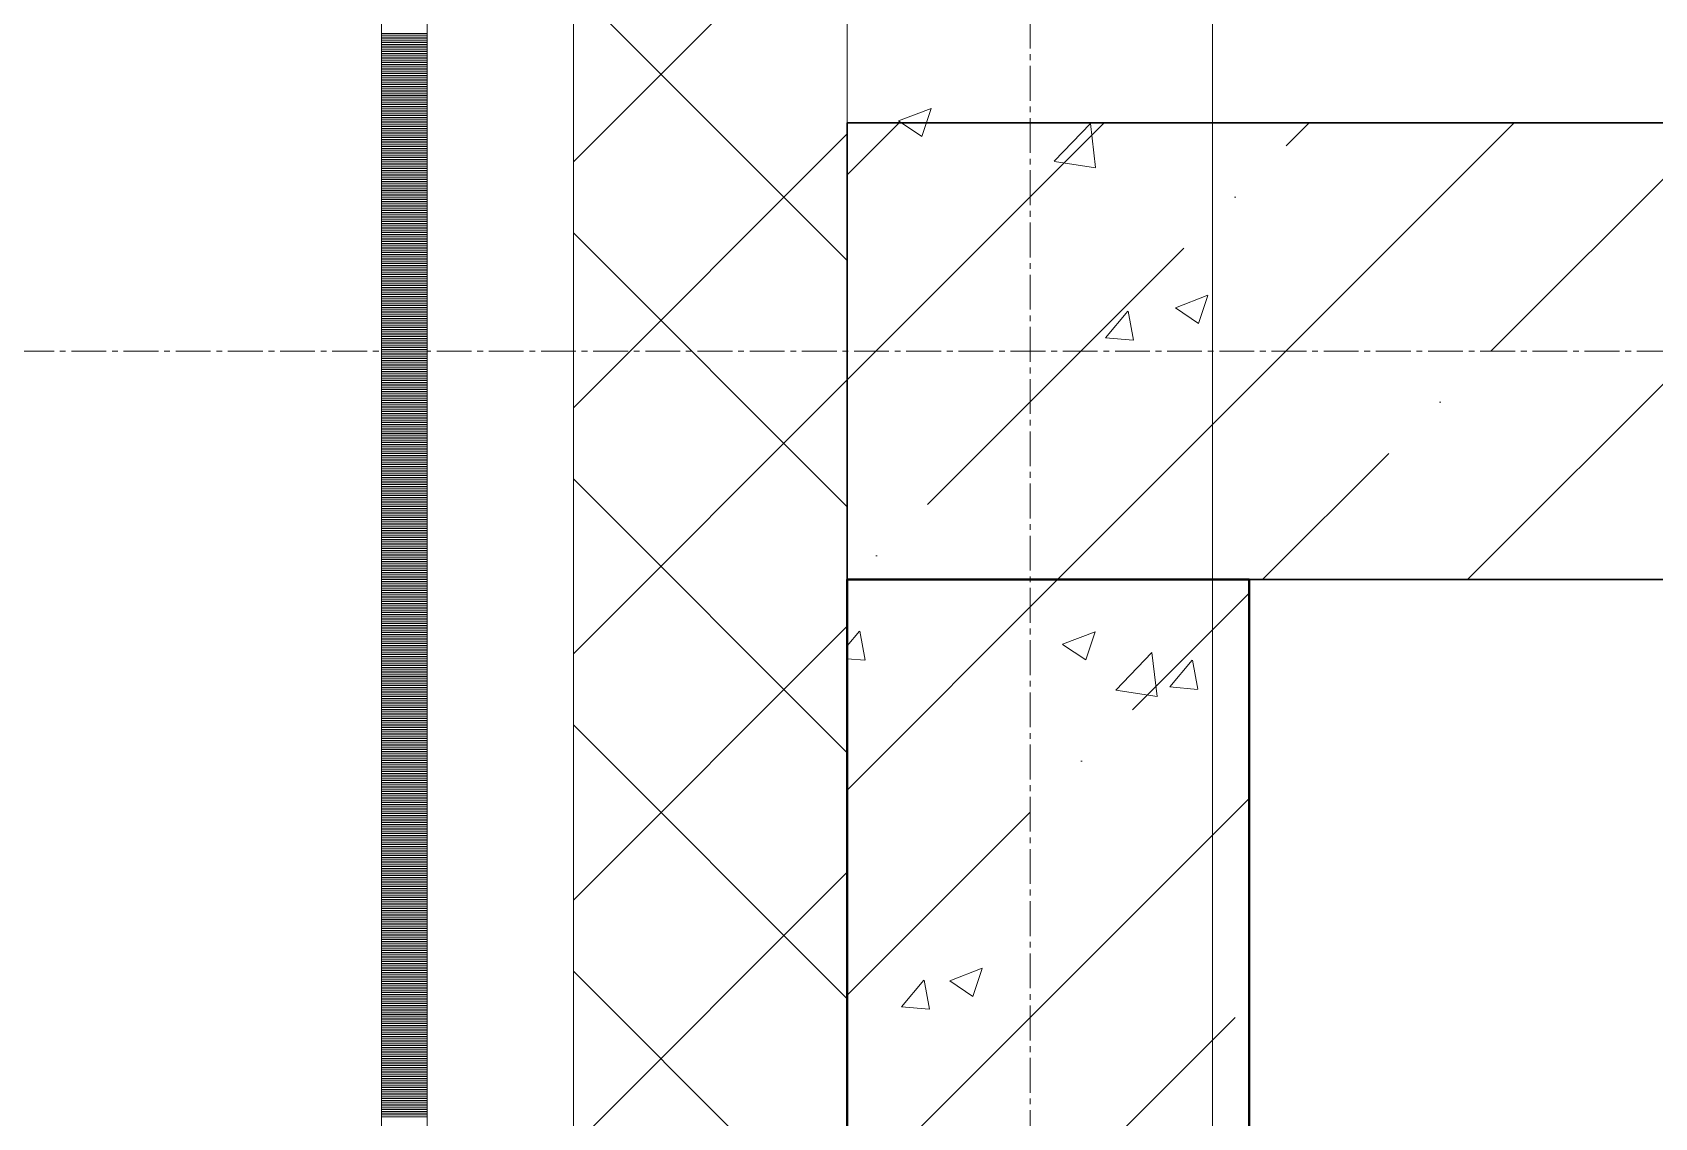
# Model space of a CAD drawing. Header units: millimetres. Extents: x -231292 to 573618, y -153144 to 564035.
# Drawn here: x 8337 to 9226, y -98865 to -98271 of the extents above; entities that cross this region are included whole.
import ezdxf

# ---------------------------------------------------------------- set-up
doc = ezdxf.new("R2010")
doc.units = ezdxf.units.MM
doc.linetypes.add('CENTER2', pattern=[28.575, 19.05, -3.175, 3.175, -3.175])
doc.linetypes.add('HIDDEN2', pattern=[4.7625, 3.175, -1.5875])
doc.layers.get('0').update_dxf_attribs({"color": 250})
for name, color, linetype, lineweight in [('АР_Колонны', 250, 'Continuous', 35), ('АР_Стены ЖБ', 250, 'Continuous', 35), ('АР_Стены ПЕНОблок', 250, 'Continuous', 20), ('АР_Тонкая', 250, 'Continuous', 5), ('АР_Утеплитель', 250, 'Continuous', 0), ('АР_Штриховка', 250, 'Continuous', 0), ('РД_Оси_100', 250, 'Continuous', 0)]:
    doc.layers.add(name, color=color, linetype=linetype, lineweight=lineweight)
pattern_1 = [(45, (8883.46, -162345.28), (-112.2532, 112.2532), []), (45, (8995.71, -162345.28), (-112.2532, 112.2532), [198.4375, -39.6875, 0, -39.6875])]

# ---------------------------------------------------------------- blocks, each defined once
blk = doc.blocks.new('оси_рен')
at = {"layer": 'РД_Оси_100', "color": 251, "linetype": 'CENTER2', "true_color": 0x636466}
blk.add_line((1195652.916, 135558.25), (1195652.916, 223268.25), dxfattribs=at)
blk.add_lwpolyline([(1225207.916, 186313.25), (1190197.958, 186313.25), (1189697.958, 186163.25)], dxfattribs=at)

msp = doc.modelspace()

# ---------------------------------------------------------------- hatches: boundary and pattern name
at = {"layer": 'АР_Штриховка', "linetype": 'Continuous', "lineweight": 5, "true_color": 0x000000}
h = msp.add_hatch(dxfattribs=at)
h.set_pattern_fill('ANSI35', color=18, scale=25, style=0)
h.set_pattern_definition(pattern_1)
h.paths.add_polyline_path([(8783.458, -98320.283), (8783.458, -98570.283), (18517.76, -98570.283), (18517.76, -98320.283)], flags=0)
h.paths.add_polyline_path([(19617.76, -98320.283), (19617.76, -98570.283), (21908.458, -98570.283), (21658.458, -98320.283)], flags=0)
h = msp.add_hatch(dxfattribs=at)
h.set_pattern_fill('ANSI35', color=18, scale=25, style=0)
h.set_pattern_definition(pattern_1)
h.paths.add_polyline_path([(8783.458, -99445.283), (9003.458, -99445.283), (9003.458, -98570.283), (8783.458, -98570.283)], flags=0)

# ---------------------------------------------------------------- linework, layer by layer
msp.add_lwpolyline([(16573.458, -98570.283), (9003.458, -98570.283), (9003.458, -135535.288), (16573.458, -135535.288)], close=True)
at = {"layer": 'АР_Колонны', "color": 18, "linetype": 'HIDDEN2', "lineweight": 25, "true_color": 0x000000}
for p, q in [((8783.458, -98570.283), (9003.458, -98570.283)), ((8783.458, -99445.283), (8783.458, -98570.283)), ((9003.458, -98570.283), (9003.458, -99445.283))]:
    msp.add_line(p, q, dxfattribs=at)
at = {"layer": 'АР_Колонны', "color": 18, "linetype": 'Continuous', "lineweight": 30, "true_color": 0x000000}
for p, q in [((9003.458, -98570.283), (8783.458, -98570.283)), ((8783.458, -98570.283), (8783.458, -99445.283)), ((9003.458, -99445.283), (9003.458, -98570.283))]:
    msp.add_line(p, q, dxfattribs=at)
at = {"layer": 'АР_Стены ЖБ', "color": 18, "linetype": 'Continuous', "lineweight": 30, "true_color": 0x000000}
for p, q in [((8783.458, -98320.283), (8783.458, -98570.283)), ((18517.76, -98320.283), (8783.458, -98320.283)), ((8783.458, -98570.283), (18517.76, -98570.283))]:
    msp.add_line(p, q, dxfattribs=at)
at = {"layer": 'АР_Стены ЖБ', "color": 18, "linetype": 'Continuous', "lineweight": 40, "true_color": 0x000000}
for p, q in [((9003.458, -98570.283), (8783.458, -98570.283)), ((8783.458, -98570.283), (8783.458, -99445.283)), ((9003.458, -99445.283), (9003.458, -98570.283))]:
    msp.add_line(p, q, dxfattribs=at)
at = {"layer": 'АР_Стены ПЕНОблок', "color": 18, "linetype": 'Continuous', "lineweight": 20, "true_color": 0x000000}
for p, q in [((8783.458, -97745.283), (8783.458, -99445.283)), ((8983.458, -99445.283), (8983.458, -97745.283))]:
    msp.add_line(p, q, dxfattribs=at)
at = {"layer": 'АР_Тонкая', "color": 18, "linetype": 'Continuous', "lineweight": 5, "true_color": 0x000000}
for p, q in [((8528.458, -97745.283), (8528.458, -99445.283)), ((8553.458, -97745.283), (8553.458, -99445.283)), ((8553.458, -99445.283), (8553.458, -97745.283)), ((8633.458, -99445.283), (8633.458, -97745.283))]:
    msp.add_line(p, q, dxfattribs=at)
at = {"layer": 'АР_Утеплитель', "color": 18, "linetype": 'Continuous', "lineweight": 0, "true_color": 0x000000}
for p, q in [((8633.458, -97745.283), (8633.458, -99445.283)), ((8783.458, -99445.283), (8783.458, -97745.283))]:
    msp.add_line(p, q, dxfattribs=at)
at = {"layer": 'АР_Штриховка', "color": 18, "linetype": 'Continuous', "lineweight": 0, "true_color": 0x000000}
for p, q in [((8633.458, -98341.55), (8783.458, -98191.55)), ((8783.458, -98395.662), (8633.458, -98245.662)), ((8528.458, -98271.283), (8553.458, -98271.283)), ((8528.458, -98272.283), (8553.458, -98272.283)), ((8528.458, -98273.283), (8553.458, -98273.283)), ((8528.458, -98274.283), (8553.458, -98274.283)), ((8528.458, -98275.283), (8553.458, -98275.283)), ((8528.458, -98276.283), (8553.458, -98276.283)), ((8528.458, -98277.283), (8553.458, -98277.283)), ((8528.458, -98278.283), (8553.458, -98278.283)), ((8528.458, -98279.283), (8553.458, -98279.283)), ((8528.458, -98280.283), (8553.458, -98280.283)), ((8528.458, -98281.283), (8553.458, -98281.283)), ((8528.458, -98282.283), (8553.458, -98282.283)), ((8528.458, -98283.283), (8553.458, -98283.283)), ((8528.458, -98284.283), (8553.458, -98284.283)), ((8528.458, -98285.283), (8553.458, -98285.283)), ((8528.458, -98286.283), (8553.458, -98286.283)), ((8528.458, -98287.283), (8553.458, -98287.283)), ((8528.458, -98288.283), (8553.458, -98288.283)), ((8528.458, -98289.283), (8553.458, -98289.283)), ((8528.458, -98290.283), (8553.458, -98290.283)), ((8528.458, -98291.283), (8553.458, -98291.283)), ((8528.458, -98292.283), (8553.458, -98292.283)), ((8528.458, -98293.283), (8553.458, -98293.283)), ((8528.458, -98294.283), (8553.458, -98294.283)), ((8528.458, -98295.283), (8553.458, -98295.283)), ((8528.458, -98296.283), (8553.458, -98296.283)), ((8528.458, -98297.283), (8553.458, -98297.283)), ((8528.458, -98298.283), (8553.458, -98298.283)), ((8528.458, -98299.283), (8553.458, -98299.283)), ((8528.458, -98300.283), (8553.458, -98300.283)), ((8528.458, -98301.283), (8553.458, -98301.283)), ((8528.458, -98302.283), (8553.458, -98302.283)), ((8528.458, -98303.283), (8553.458, -98303.283)), ((8528.458, -98304.283), (8553.458, -98304.283)), ((8528.458, -98305.283), (8553.458, -98305.283)), ((8528.458, -98306.283), (8553.458, -98306.283)), ((8528.458, -98307.283), (8553.458, -98307.283)), ((8528.458, -98308.283), (8553.458, -98308.283)), ((8528.458, -98309.283), (8553.458, -98309.283)), ((8528.458, -98310.283), (8553.458, -98310.283)), ((8528.458, -98311.283), (8553.458, -98311.283)), ((8528.458, -98312.283), (8553.458, -98312.283)), ((8528.458, -98313.283), (8553.458, -98313.283)), ((8528.458, -98314.283), (8553.458, -98314.283)), ((8528.458, -98315.283), (8553.458, -98315.283)), ((8528.458, -98316.283), (8553.458, -98316.283)), ((8528.458, -98317.283), (8553.458, -98317.283)), ((8811.581, -98319.184), (8829.366, -98312.357)), ((8824.203, -98327.75), (8829.353, -98312.401)), ((8528.458, -98318.283), (8553.458, -98318.283)), ((8528.458, -98319.283), (8553.458, -98319.283)), ((8528.458, -98320.283), (8553.458, -98320.283)), ((8528.458, -98321.283), (8553.458, -98321.283)), ((8528.458, -98322.283), (8553.458, -98322.283)), ((8528.458, -98323.283), (8553.458, -98323.283)), ((8528.458, -98324.283), (8553.458, -98324.283)), ((8528.458, -98325.283), (8553.458, -98325.283)), ((8528.458, -98326.283), (8553.458, -98326.283)), ((8633.458, -98476.254), (8783.458, -98326.254)), ((8811.563, -98319.225), (8824.197, -98327.748)), ((8896.817, -98341.266), (8916.601, -98320.647)), ((8919.446, -98344.765), (8916.64, -98320.643)), ((8528.458, -98327.283), (8553.458, -98327.283)), ((8528.458, -98328.283), (8553.458, -98328.283)), ((8528.458, -98329.283), (8553.458, -98329.283)), ((8528.458, -98330.283), (8553.458, -98330.283)), ((8528.458, -98331.283), (8553.458, -98331.283)), ((8528.458, -98332.283), (8553.458, -98332.283)), ((8528.458, -98333.283), (8553.458, -98333.283)), ((8528.458, -98334.283), (8553.458, -98334.283)), ((8528.458, -98335.283), (8553.458, -98335.283)), ((8528.458, -98336.283), (8553.458, -98336.283)), ((8528.458, -98337.283), (8553.458, -98337.283)), ((8528.458, -98338.283), (8553.458, -98338.283)), ((8528.458, -98339.283), (8553.458, -98339.283)), ((8528.458, -98340.283), (8553.458, -98340.283)), ((8528.458, -98341.283), (8553.458, -98341.283)), ((8528.458, -98342.283), (8553.458, -98342.283)), ((8528.458, -98343.283), (8553.458, -98343.283)), ((8528.458, -98344.283), (8553.458, -98344.283)), ((8896.846, -98341.328), (8919.436, -98344.831)), ((8528.458, -98345.283), (8553.458, -98345.283)), ((8528.458, -98346.283), (8553.458, -98346.283)), ((8528.458, -98347.283), (8553.458, -98347.283)), ((8528.458, -98348.283), (8553.458, -98348.283)), ((8528.458, -98349.283), (8553.458, -98349.283)), ((8528.458, -98350.283), (8553.458, -98350.283)), ((8528.458, -98351.283), (8553.458, -98351.283)), ((8528.458, -98352.283), (8553.458, -98352.283)), ((8528.458, -98353.283), (8553.458, -98353.283)), ((8528.458, -98354.283), (8553.458, -98354.283)), ((8528.458, -98355.283), (8553.458, -98355.283)), ((8528.458, -98356.283), (8553.458, -98356.283)), ((8528.458, -98357.283), (8553.458, -98357.283)), ((8528.458, -98358.283), (8553.458, -98358.283)), ((8528.458, -98359.283), (8553.458, -98359.283)), ((8528.458, -98360.283), (8553.458, -98360.283)), ((8528.458, -98361.283), (8553.458, -98361.283)), ((8528.458, -98362.283), (8553.458, -98362.283)), ((8528.458, -98363.283), (8553.458, -98363.283)), ((8528.458, -98364.283), (8553.458, -98364.283)), ((8528.458, -98365.283), (8553.458, -98365.283)), ((8528.458, -98366.283), (8553.458, -98366.283)), ((8528.458, -98367.283), (8553.458, -98367.283)), ((8528.458, -98368.283), (8553.458, -98368.283)), ((8528.458, -98369.283), (8553.458, -98369.283)), ((8528.458, -98370.283), (8553.458, -98370.283)), ((8528.458, -98371.283), (8553.458, -98371.283)), ((8528.458, -98372.283), (8553.458, -98372.283)), ((8528.458, -98373.283), (8553.458, -98373.283)), ((8528.458, -98374.283), (8553.458, -98374.283)), ((8528.458, -98375.283), (8553.458, -98375.283)), ((8528.458, -98376.283), (8553.458, -98376.283)), ((8528.458, -98377.283), (8553.458, -98377.283)), ((8528.458, -98378.283), (8553.458, -98378.283)), ((8528.458, -98379.283), (8553.458, -98379.283)), ((8528.458, -98380.283), (8553.458, -98380.283)), ((8528.458, -98381.283), (8553.458, -98381.283)), ((8528.458, -98382.283), (8553.458, -98382.283)), ((8528.458, -98383.283), (8553.458, -98383.283)), ((8528.458, -98384.283), (8553.458, -98384.283)), ((8528.458, -98385.283), (8553.458, -98385.283)), ((8528.458, -98386.283), (8553.458, -98386.283)), ((8528.458, -98387.283), (8553.458, -98387.283)), ((8528.458, -98388.283), (8553.458, -98388.283)), ((8783.458, -98530.366), (8633.458, -98380.366)), ((8528.458, -98389.283), (8553.458, -98389.283)), ((8528.458, -98390.283), (8553.458, -98390.283)), ((8528.458, -98391.283), (8553.458, -98391.283)), ((8528.458, -98392.283), (8553.458, -98392.283)), ((8528.458, -98393.283), (8553.458, -98393.283)), ((8528.458, -98394.283), (8553.458, -98394.283)), ((8528.458, -98395.283), (8553.458, -98395.283)), ((8528.458, -98396.283), (8553.458, -98396.283)), ((8528.458, -98397.283), (8553.458, -98397.283)), ((8528.458, -98398.283), (8553.458, -98398.283)), ((8528.458, -98399.283), (8553.458, -98399.283)), ((8528.458, -98400.283), (8553.458, -98400.283)), ((8528.458, -98401.283), (8553.458, -98401.283)), ((8528.458, -98402.283), (8553.458, -98402.283)), ((8528.458, -98403.283), (8553.458, -98403.283)), ((8528.458, -98404.283), (8553.458, -98404.283)), ((8528.458, -98405.283), (8553.458, -98405.283)), ((8528.458, -98406.283), (8553.458, -98406.283)), ((8528.458, -98407.283), (8553.458, -98407.283)), ((8528.458, -98408.283), (8553.458, -98408.283)), ((8528.458, -98409.283), (8553.458, -98409.283)), ((8528.458, -98410.283), (8553.458, -98410.283)), ((8528.458, -98411.283), (8553.458, -98411.283)), ((8528.458, -98412.283), (8553.458, -98412.283)), ((8528.458, -98413.283), (8553.458, -98413.283)), ((8528.458, -98414.283), (8553.458, -98414.283)), ((8528.458, -98415.283), (8553.458, -98415.283)), ((8963.196, -98421.45), (8980.98, -98414.623)), ((8975.817, -98430.015), (8980.968, -98414.666)), ((8528.458, -98416.283), (8553.458, -98416.283)), ((8528.458, -98417.283), (8553.458, -98417.283)), ((8528.458, -98418.283), (8553.458, -98418.283)), ((8528.458, -98419.283), (8553.458, -98419.283)), ((8528.458, -98420.283), (8553.458, -98420.283)), ((8528.458, -98421.283), (8553.458, -98421.283)), ((8528.458, -98422.283), (8553.458, -98422.283)), ((8528.458, -98423.283), (8553.458, -98423.283)), ((8528.458, -98424.283), (8553.458, -98424.283)), ((8924.883, -98437.935), (8937.128, -98423.342)), ((8940.217, -98439.236), (8937.28, -98423.314)), ((8963.177, -98421.491), (8975.812, -98430.013)), ((8528.458, -98425.283), (8553.458, -98425.283)), ((8528.458, -98426.283), (8553.458, -98426.283)), ((8528.458, -98427.283), (8553.458, -98427.283)), ((8528.458, -98428.283), (8553.458, -98428.283)), ((8528.458, -98429.283), (8553.458, -98429.283)), ((8528.458, -98430.283), (8553.458, -98430.283)), ((8528.458, -98431.283), (8553.458, -98431.283)), ((8528.458, -98432.283), (8553.458, -98432.283)), ((8528.458, -98433.283), (8553.458, -98433.283)), ((8528.458, -98434.283), (8553.458, -98434.283)), ((8528.458, -98435.283), (8553.458, -98435.283)), ((8528.458, -98436.283), (8553.458, -98436.283)), ((8528.458, -98437.283), (8553.458, -98437.283)), ((8528.458, -98438.283), (8553.458, -98438.283)), ((8528.458, -98439.283), (8553.458, -98439.283)), ((8528.458, -98440.283), (8553.458, -98440.283)), ((8528.458, -98441.283), (8553.458, -98441.283)), ((8528.458, -98442.283), (8553.458, -98442.283)), ((8924.883, -98437.936), (8940.065, -98439.264)), ((8528.458, -98443.283), (8553.458, -98443.283)), ((8528.458, -98444.283), (8553.458, -98444.283)), ((8528.458, -98445.283), (8553.458, -98445.283)), ((8528.458, -98446.283), (8553.458, -98446.283)), ((8528.458, -98447.283), (8553.458, -98447.283)), ((8528.458, -98448.283), (8553.458, -98448.283)), ((8528.458, -98449.283), (8553.458, -98449.283)), ((8528.458, -98450.283), (8553.458, -98450.283)), ((8528.458, -98451.283), (8553.458, -98451.283)), ((8528.458, -98452.283), (8553.458, -98452.283)), ((8528.458, -98453.283), (8553.458, -98453.283)), ((8528.458, -98454.283), (8553.458, -98454.283)), ((8528.458, -98455.283), (8553.458, -98455.283)), ((8528.458, -98456.283), (8553.458, -98456.283)), ((8528.458, -98457.283), (8553.458, -98457.283)), ((8528.458, -98458.283), (8553.458, -98458.283)), ((8528.458, -98459.283), (8553.458, -98459.283)), ((8528.458, -98460.283), (8553.458, -98460.283)), ((8528.458, -98461.283), (8553.458, -98461.283)), ((8528.458, -98462.283), (8553.458, -98462.283)), ((8528.458, -98463.283), (8553.458, -98463.283)), ((8528.458, -98464.283), (8553.458, -98464.283)), ((8528.458, -98465.283), (8553.458, -98465.283)), ((8528.458, -98466.283), (8553.458, -98466.283)), ((8528.458, -98467.283), (8553.458, -98467.283)), ((8528.458, -98468.283), (8553.458, -98468.283)), ((8633.458, -98610.958), (8783.458, -98460.958)), ((8528.458, -98469.283), (8553.458, -98469.283)), ((8528.458, -98470.283), (8553.458, -98470.283)), ((8528.458, -98471.283), (8553.458, -98471.283)), ((8528.458, -98472.283), (8553.458, -98472.283)), ((8528.458, -98473.283), (8553.458, -98473.283)), ((8528.458, -98474.283), (8553.458, -98474.283)), ((8528.458, -98475.283), (8553.458, -98475.283)), ((8528.458, -98476.283), (8553.458, -98476.283)), ((8528.458, -98477.283), (8553.458, -98477.283)), ((8528.458, -98478.283), (8553.458, -98478.283)), ((8528.458, -98479.283), (8553.458, -98479.283)), ((8528.458, -98480.283), (8553.458, -98480.283)), ((8528.458, -98481.283), (8553.458, -98481.283)), ((8528.458, -98482.283), (8553.458, -98482.283)), ((8528.458, -98483.283), (8553.458, -98483.283)), ((8528.458, -98484.283), (8553.458, -98484.283)), ((8528.458, -98485.283), (8553.458, -98485.283)), ((8528.458, -98486.283), (8553.458, -98486.283)), ((8528.458, -98487.283), (8553.458, -98487.283)), ((8528.458, -98488.283), (8553.458, -98488.283)), ((8528.458, -98489.283), (8553.458, -98489.283)), ((8528.458, -98490.283), (8553.458, -98490.283)), ((8528.458, -98491.283), (8553.458, -98491.283)), ((8528.458, -98492.283), (8553.458, -98492.283)), ((8528.458, -98493.283), (8553.458, -98493.283)), ((8528.458, -98494.283), (8553.458, -98494.283)), ((8528.458, -98495.283), (8553.458, -98495.283)), ((8528.458, -98496.283), (8553.458, -98496.283)), ((8528.458, -98497.283), (8553.458, -98497.283)), ((8528.458, -98498.283), (8553.458, -98498.283)), ((8528.458, -98499.283), (8553.458, -98499.283)), ((8528.458, -98500.283), (8553.458, -98500.283)), ((8528.458, -98501.283), (8553.458, -98501.283)), ((8528.458, -98502.283), (8553.458, -98502.283)), ((8528.458, -98503.283), (8553.458, -98503.283)), ((8528.458, -98504.283), (8553.458, -98504.283)), ((8528.458, -98505.283), (8553.458, -98505.283)), ((8528.458, -98506.283), (8553.458, -98506.283)), ((8528.458, -98507.283), (8553.458, -98507.283)), ((8528.458, -98508.283), (8553.458, -98508.283)), ((8528.458, -98509.283), (8553.458, -98509.283)), ((8528.458, -98510.283), (8553.458, -98510.283)), ((8528.458, -98511.283), (8553.458, -98511.283)), ((8528.458, -98512.283), (8553.458, -98512.283)), ((8528.458, -98513.283), (8553.458, -98513.283)), ((8528.458, -98514.283), (8553.458, -98514.283)), ((8528.458, -98515.283), (8553.458, -98515.283)), ((8528.458, -98516.283), (8553.458, -98516.283)), ((8528.458, -98517.283), (8553.458, -98517.283)), ((8528.458, -98518.283), (8553.458, -98518.283)), ((8528.458, -98519.283), (8553.458, -98519.283)), ((8528.458, -98520.283), (8553.458, -98520.283)), ((8528.458, -98521.283), (8553.458, -98521.283)), ((8528.458, -98522.283), (8553.458, -98522.283)), ((8783.458, -98665.069), (8633.458, -98515.069)), ((8528.458, -98523.283), (8553.458, -98523.283)), ((8528.458, -98524.283), (8553.458, -98524.283)), ((8528.458, -98525.283), (8553.458, -98525.283)), ((8528.458, -98526.283), (8553.458, -98526.283)), ((8528.458, -98527.283), (8553.458, -98527.283)), ((8528.458, -98528.283), (8553.458, -98528.283)), ((8528.458, -98529.283), (8553.458, -98529.283)), ((8528.458, -98530.283), (8553.458, -98530.283)), ((8528.458, -98531.283), (8553.458, -98531.283)), ((8528.458, -98532.283), (8553.458, -98532.283)), ((8528.458, -98533.283), (8553.458, -98533.283)), ((8528.458, -98534.283), (8553.458, -98534.283)), ((8528.458, -98535.283), (8553.458, -98535.283)), ((8528.458, -98536.283), (8553.458, -98536.283)), ((8528.458, -98537.283), (8553.458, -98537.283)), ((8528.458, -98538.283), (8553.458, -98538.283)), ((8528.458, -98539.283), (8553.458, -98539.283)), ((8528.458, -98540.283), (8553.458, -98540.283)), ((8528.458, -98541.283), (8553.458, -98541.283)), ((8528.458, -98542.283), (8553.458, -98542.283)), ((8528.458, -98543.283), (8553.458, -98543.283)), ((8528.458, -98544.283), (8553.458, -98544.283)), ((8528.458, -98545.283), (8553.458, -98545.283)), ((8528.458, -98546.283), (8553.458, -98546.283)), ((8528.458, -98547.283), (8553.458, -98547.283)), ((8528.458, -98548.283), (8553.458, -98548.283)), ((8528.458, -98549.283), (8553.458, -98549.283)), ((8528.458, -98550.283), (8553.458, -98550.283)), ((8528.458, -98551.283), (8553.458, -98551.283)), ((8528.458, -98552.283), (8553.458, -98552.283)), ((8528.458, -98553.283), (8553.458, -98553.283)), ((8528.458, -98554.283), (8553.458, -98554.283)), ((8528.458, -98555.283), (8553.458, -98555.283)), ((8528.458, -98556.283), (8553.458, -98556.283)), ((8528.458, -98557.283), (8553.458, -98557.283)), ((8528.458, -98558.283), (8553.458, -98558.283)), ((8528.458, -98559.283), (8553.458, -98559.283)), ((8528.458, -98560.283), (8553.458, -98560.283)), ((8528.458, -98561.283), (8553.458, -98561.283)), ((8528.458, -98562.283), (8553.458, -98562.283)), ((8528.458, -98563.283), (8553.458, -98563.283)), ((8528.458, -98564.283), (8553.458, -98564.283)), ((8528.458, -98565.283), (8553.458, -98565.283)), ((8528.458, -98566.283), (8553.458, -98566.283)), ((8528.458, -98567.283), (8553.458, -98567.283)), ((8528.458, -98568.283), (8553.458, -98568.283)), ((8528.458, -98569.283), (8553.458, -98569.283)), ((8528.458, -98570.283), (8553.458, -98570.283)), ((8528.458, -98571.283), (8553.458, -98571.283)), ((8528.458, -98572.283), (8553.458, -98572.283)), ((8528.458, -98573.283), (8553.458, -98573.283)), ((8528.458, -98574.283), (8553.458, -98574.283)), ((8528.458, -98575.283), (8553.458, -98575.283)), ((8528.458, -98576.283), (8553.458, -98576.283)), ((8528.458, -98577.283), (8553.458, -98577.283)), ((8528.458, -98578.283), (8553.458, -98578.283)), ((8528.458, -98579.283), (8553.458, -98579.283)), ((8528.458, -98580.283), (8553.458, -98580.283)), ((8528.458, -98581.283), (8553.458, -98581.283)), ((8528.458, -98582.283), (8553.458, -98582.283)), ((8528.458, -98583.283), (8553.458, -98583.283)), ((8528.458, -98584.283), (8553.458, -98584.283)), ((8528.458, -98585.283), (8553.458, -98585.283)), ((8528.458, -98586.283), (8553.458, -98586.283)), ((8528.458, -98587.283), (8553.458, -98587.283)), ((8528.458, -98588.283), (8553.458, -98588.283)), ((8528.458, -98589.283), (8553.458, -98589.283)), ((8528.458, -98590.283), (8553.458, -98590.283)), ((8528.458, -98591.283), (8553.458, -98591.283)), ((8528.458, -98592.283), (8553.458, -98592.283)), ((8528.458, -98593.283), (8553.458, -98593.283)), ((8528.458, -98594.283), (8553.458, -98594.283)), ((8528.458, -98595.283), (8553.458, -98595.283)), ((8528.458, -98596.283), (8553.458, -98596.283)), ((8528.458, -98597.283), (8553.458, -98597.283)), ((8528.458, -98598.283), (8553.458, -98598.283)), ((8528.458, -98599.283), (8553.458, -98599.283)), ((8528.458, -98600.283), (8553.458, -98600.283)), ((8528.458, -98601.283), (8553.458, -98601.283)), ((8528.458, -98602.283), (8553.458, -98602.283)), ((8633.458, -98745.662), (8783.458, -98595.662)), ((8783.458, -98606.479), (8790.187, -98598.46)), ((8793.276, -98614.354), (8790.339, -98598.432)), ((8901.394, -98605.638), (8919.178, -98598.811)), ((8914.015, -98614.203), (8919.166, -98598.854)), ((8528.458, -98603.283), (8553.458, -98603.283)), ((8528.458, -98604.283), (8553.458, -98604.283)), ((8528.458, -98605.283), (8553.458, -98605.283)), ((8528.458, -98606.283), (8553.458, -98606.283)), ((8528.458, -98607.283), (8553.458, -98607.283)), ((8528.458, -98608.283), (8553.458, -98608.283)), ((8528.458, -98609.283), (8553.458, -98609.283)), ((8528.458, -98610.283), (8553.458, -98610.283)), ((8528.458, -98611.283), (8553.458, -98611.283)), ((8901.375, -98605.679), (8914.01, -98614.201)), ((8930.492, -98630.735), (8950.276, -98610.116)), ((8953.121, -98634.234), (8950.315, -98610.111)), ((8528.458, -98612.283), (8553.458, -98612.283)), ((8528.458, -98613.283), (8553.458, -98613.283)), ((8528.458, -98614.283), (8553.458, -98614.283)), ((8528.458, -98615.283), (8553.458, -98615.283)), ((8528.458, -98616.283), (8553.458, -98616.283)), ((8528.458, -98617.283), (8553.458, -98617.283)), ((8528.458, -98618.283), (8553.458, -98618.283)), ((8528.458, -98619.283), (8553.458, -98619.283)), ((8783.458, -98613.536), (8793.124, -98614.382)), ((8960.126, -98628.992), (8972.371, -98614.399)), ((8975.46, -98630.293), (8972.523, -98614.371)), ((8528.458, -98620.283), (8553.458, -98620.283)), ((8528.458, -98621.283), (8553.458, -98621.283)), ((8528.458, -98622.283), (8553.458, -98622.283)), ((8528.458, -98623.283), (8553.458, -98623.283)), ((8528.458, -98624.283), (8553.458, -98624.283)), ((8528.458, -98625.283), (8553.458, -98625.283)), ((8528.458, -98626.283), (8553.458, -98626.283)), ((8528.458, -98627.283), (8553.458, -98627.283)), ((8528.458, -98628.283), (8553.458, -98628.283)), ((8960.126, -98628.992), (8975.308, -98630.321)), ((8528.458, -98629.283), (8553.458, -98629.283)), ((8528.458, -98630.283), (8553.458, -98630.283)), ((8528.458, -98631.283), (8553.458, -98631.283)), ((8528.458, -98632.283), (8553.458, -98632.283)), ((8528.458, -98633.283), (8553.458, -98633.283)), ((8528.458, -98634.283), (8553.458, -98634.283)), ((8528.458, -98635.283), (8553.458, -98635.283)), ((8528.458, -98636.283), (8553.458, -98636.283)), ((8528.458, -98637.283), (8553.458, -98637.283)), ((8930.521, -98630.796), (8953.111, -98634.3)), ((8528.458, -98638.283), (8553.458, -98638.283)), ((8528.458, -98639.283), (8553.458, -98639.283)), ((8528.458, -98640.283), (8553.458, -98640.283)), ((8528.458, -98641.283), (8553.458, -98641.283)), ((8528.458, -98642.283), (8553.458, -98642.283)), ((8528.458, -98643.283), (8553.458, -98643.283)), ((8528.458, -98644.283), (8553.458, -98644.283)), ((8528.458, -98645.283), (8553.458, -98645.283)), ((8528.458, -98646.283), (8553.458, -98646.283)), ((8528.458, -98647.283), (8553.458, -98647.283)), ((8528.458, -98648.283), (8553.458, -98648.283)), ((8528.458, -98649.283), (8553.458, -98649.283)), ((8528.458, -98650.283), (8553.458, -98650.283)), ((8528.458, -98651.283), (8553.458, -98651.283)), ((8528.458, -98652.283), (8553.458, -98652.283)), ((8528.458, -98653.283), (8553.458, -98653.283)), ((8528.458, -98654.283), (8553.458, -98654.283)), ((8528.458, -98655.283), (8553.458, -98655.283)), ((8783.458, -98799.773), (8633.458, -98649.773)), ((8528.458, -98656.283), (8553.458, -98656.283)), ((8528.458, -98657.283), (8553.458, -98657.283)), ((8528.458, -98658.283), (8553.458, -98658.283)), ((8528.458, -98659.283), (8553.458, -98659.283)), ((8528.458, -98660.283), (8553.458, -98660.283)), ((8528.458, -98661.283), (8553.458, -98661.283)), ((8528.458, -98662.283), (8553.458, -98662.283)), ((8528.458, -98663.283), (8553.458, -98663.283)), ((8528.458, -98664.283), (8553.458, -98664.283)), ((8528.458, -98665.283), (8553.458, -98665.283)), ((8528.458, -98666.283), (8553.458, -98666.283)), ((8528.458, -98667.283), (8553.458, -98667.283)), ((8528.458, -98668.283), (8553.458, -98668.283)), ((8528.458, -98669.283), (8553.458, -98669.283)), ((8528.458, -98670.283), (8553.458, -98670.283)), ((8528.458, -98671.283), (8553.458, -98671.283)), ((8528.458, -98672.283), (8553.458, -98672.283)), ((8528.458, -98673.283), (8553.458, -98673.283)), ((8528.458, -98674.283), (8553.458, -98674.283)), ((8528.458, -98675.283), (8553.458, -98675.283)), ((8528.458, -98676.283), (8553.458, -98676.283)), ((8528.458, -98677.283), (8553.458, -98677.283)), ((8528.458, -98678.283), (8553.458, -98678.283)), ((8528.458, -98679.283), (8553.458, -98679.283)), ((8528.458, -98680.283), (8553.458, -98680.283)), ((8528.458, -98681.283), (8553.458, -98681.283)), ((8528.458, -98682.283), (8553.458, -98682.283)), ((8528.458, -98683.283), (8553.458, -98683.283)), ((8528.458, -98684.283), (8553.458, -98684.283)), ((8528.458, -98685.283), (8553.458, -98685.283)), ((8528.458, -98686.283), (8553.458, -98686.283)), ((8528.458, -98687.283), (8553.458, -98687.283)), ((8528.458, -98688.283), (8553.458, -98688.283)), ((8528.458, -98689.283), (8553.458, -98689.283)), ((8528.458, -98690.283), (8553.458, -98690.283)), ((8528.458, -98691.283), (8553.458, -98691.283)), ((8528.458, -98692.283), (8553.458, -98692.283)), ((8528.458, -98693.283), (8553.458, -98693.283)), ((8528.458, -98694.283), (8553.458, -98694.283)), ((8528.458, -98695.283), (8553.458, -98695.283)), ((8528.458, -98696.283), (8553.458, -98696.283)), ((8528.458, -98697.283), (8553.458, -98697.283)), ((8528.458, -98698.283), (8553.458, -98698.283)), ((8528.458, -98699.283), (8553.458, -98699.283)), ((8528.458, -98700.283), (8553.458, -98700.283)), ((8528.458, -98701.283), (8553.458, -98701.283)), ((8528.458, -98702.283), (8553.458, -98702.283)), ((8528.458, -98703.283), (8553.458, -98703.283)), ((8528.458, -98704.283), (8553.458, -98704.283)), ((8528.458, -98705.283), (8553.458, -98705.283)), ((8528.458, -98706.283), (8553.458, -98706.283)), ((8528.458, -98707.283), (8553.458, -98707.283)), ((8528.458, -98708.283), (8553.458, -98708.283)), ((8528.458, -98709.283), (8553.458, -98709.283)), ((8528.458, -98710.283), (8553.458, -98710.283)), ((8528.458, -98711.283), (8553.458, -98711.283)), ((8528.458, -98712.283), (8553.458, -98712.283)), ((8528.458, -98713.283), (8553.458, -98713.283)), ((8528.458, -98714.283), (8553.458, -98714.283)), ((8528.458, -98715.283), (8553.458, -98715.283)), ((8528.458, -98716.283), (8553.458, -98716.283)), ((8528.458, -98717.283), (8553.458, -98717.283)), ((8528.458, -98718.283), (8553.458, -98718.283)), ((8528.458, -98719.283), (8553.458, -98719.283)), ((8528.458, -98720.283), (8553.458, -98720.283)), ((8528.458, -98721.283), (8553.458, -98721.283)), ((8528.458, -98722.283), (8553.458, -98722.283)), ((8528.458, -98723.283), (8553.458, -98723.283)), ((8528.458, -98724.283), (8553.458, -98724.283)), ((8528.458, -98725.283), (8553.458, -98725.283)), ((8528.458, -98726.283), (8553.458, -98726.283)), ((8528.458, -98727.283), (8553.458, -98727.283)), ((8528.458, -98728.283), (8553.458, -98728.283)), ((8528.458, -98729.283), (8553.458, -98729.283)), ((8528.458, -98730.283), (8553.458, -98730.283)), ((8528.458, -98731.283), (8553.458, -98731.283)), ((8528.458, -98732.283), (8553.458, -98732.283)), ((8528.458, -98733.283), (8553.458, -98733.283)), ((8528.458, -98734.283), (8553.458, -98734.283)), ((8528.458, -98735.283), (8553.458, -98735.283)), ((8633.458, -98880.366), (8783.458, -98730.366)), ((8528.458, -98736.283), (8553.458, -98736.283)), ((8528.458, -98737.283), (8553.458, -98737.283)), ((8528.458, -98738.283), (8553.458, -98738.283)), ((8528.458, -98739.283), (8553.458, -98739.283)), ((8528.458, -98740.283), (8553.458, -98740.283)), ((8528.458, -98741.283), (8553.458, -98741.283)), ((8528.458, -98742.283), (8553.458, -98742.283)), ((8528.458, -98743.283), (8553.458, -98743.283)), ((8528.458, -98744.283), (8553.458, -98744.283)), ((8528.458, -98745.283), (8553.458, -98745.283)), ((8528.458, -98746.283), (8553.458, -98746.283)), ((8528.458, -98747.283), (8553.458, -98747.283)), ((8528.458, -98748.283), (8553.458, -98748.283)), ((8528.458, -98749.283), (8553.458, -98749.283)), ((8528.458, -98750.283), (8553.458, -98750.283)), ((8528.458, -98751.283), (8553.458, -98751.283)), ((8528.458, -98752.283), (8553.458, -98752.283)), ((8528.458, -98753.283), (8553.458, -98753.283)), ((8528.458, -98754.283), (8553.458, -98754.283)), ((8528.458, -98755.283), (8553.458, -98755.283)), ((8528.458, -98756.283), (8553.458, -98756.283)), ((8528.458, -98757.283), (8553.458, -98757.283)), ((8528.458, -98758.283), (8553.458, -98758.283)), ((8528.458, -98759.283), (8553.458, -98759.283)), ((8528.458, -98760.283), (8553.458, -98760.283)), ((8528.458, -98761.283), (8553.458, -98761.283)), ((8528.458, -98762.283), (8553.458, -98762.283)), ((8528.458, -98763.283), (8553.458, -98763.283)), ((8528.458, -98764.283), (8553.458, -98764.283)), ((8528.458, -98765.283), (8553.458, -98765.283)), ((8528.458, -98766.283), (8553.458, -98766.283)), ((8528.458, -98767.283), (8553.458, -98767.283)), ((8528.458, -98768.283), (8553.458, -98768.283)), ((8528.458, -98769.283), (8553.458, -98769.283)), ((8528.458, -98770.283), (8553.458, -98770.283)), ((8528.458, -98771.283), (8553.458, -98771.283)), ((8528.458, -98772.283), (8553.458, -98772.283)), ((8528.458, -98773.283), (8553.458, -98773.283)), ((8528.458, -98774.283), (8553.458, -98774.283)), ((8528.458, -98775.283), (8553.458, -98775.283)), ((8528.458, -98776.283), (8553.458, -98776.283)), ((8528.458, -98777.283), (8553.458, -98777.283)), ((8528.458, -98778.283), (8553.458, -98778.283)), ((8528.458, -98779.283), (8553.458, -98779.283)), ((8528.458, -98780.283), (8553.458, -98780.283)), ((8528.458, -98781.283), (8553.458, -98781.283)), ((8528.458, -98782.283), (8553.458, -98782.283)), ((8528.458, -98783.283), (8553.458, -98783.283)), ((8528.458, -98784.283), (8553.458, -98784.283)), ((8528.458, -98785.283), (8553.458, -98785.283)), ((8528.458, -98786.283), (8553.458, -98786.283)), ((8528.458, -98787.283), (8553.458, -98787.283)), ((8528.458, -98788.283), (8553.458, -98788.283)), ((8783.458, -98934.477), (8633.458, -98784.477)), ((8839.592, -98789.826), (8857.376, -98782.999)), ((8852.213, -98798.391), (8857.364, -98783.042)), ((8528.458, -98789.283), (8553.458, -98789.283)), ((8528.458, -98790.283), (8553.458, -98790.283)), ((8528.458, -98791.283), (8553.458, -98791.283)), ((8528.458, -98792.283), (8553.458, -98792.283)), ((8528.458, -98793.283), (8553.458, -98793.283)), ((8528.458, -98794.283), (8553.458, -98794.283)), ((8528.458, -98795.283), (8553.458, -98795.283)), ((8528.458, -98796.283), (8553.458, -98796.283)), ((8528.458, -98797.283), (8553.458, -98797.283)), ((8813.185, -98804.11), (8825.43, -98789.517)), ((8828.519, -98805.41), (8825.582, -98789.489)), ((8839.573, -98789.867), (8852.208, -98798.389)), ((8528.458, -98798.283), (8553.458, -98798.283)), ((8528.458, -98799.283), (8553.458, -98799.283)), ((8528.458, -98800.283), (8553.458, -98800.283)), ((8528.458, -98801.283), (8553.458, -98801.283)), ((8528.458, -98802.283), (8553.458, -98802.283)), ((8528.458, -98803.283), (8553.458, -98803.283)), ((8528.458, -98804.283), (8553.458, -98804.283)), ((8528.458, -98805.283), (8553.458, -98805.283)), ((8528.458, -98806.283), (8553.458, -98806.283)), ((8813.185, -98804.11), (8828.367, -98805.438)), ((8528.458, -98807.283), (8553.458, -98807.283)), ((8528.458, -98808.283), (8553.458, -98808.283)), ((8528.458, -98809.283), (8553.458, -98809.283)), ((8528.458, -98810.283), (8553.458, -98810.283)), ((8528.458, -98811.283), (8553.458, -98811.283)), ((8528.458, -98812.283), (8553.458, -98812.283)), ((8528.458, -98813.283), (8553.458, -98813.283)), ((8528.458, -98814.283), (8553.458, -98814.283)), ((8528.458, -98815.283), (8553.458, -98815.283)), ((8528.458, -98816.283), (8553.458, -98816.283)), ((8528.458, -98817.283), (8553.458, -98817.283)), ((8528.458, -98818.283), (8553.458, -98818.283)), ((8528.458, -98819.283), (8553.458, -98819.283)), ((8528.458, -98820.283), (8553.458, -98820.283)), ((8528.458, -98821.283), (8553.458, -98821.283)), ((8528.458, -98822.283), (8553.458, -98822.283)), ((8528.458, -98823.283), (8553.458, -98823.283)), ((8528.458, -98824.283), (8553.458, -98824.283)), ((8528.458, -98825.283), (8553.458, -98825.283)), ((8528.458, -98826.283), (8553.458, -98826.283)), ((8528.458, -98827.283), (8553.458, -98827.283)), ((8528.458, -98828.283), (8553.458, -98828.283)), ((8528.458, -98829.283), (8553.458, -98829.283)), ((8528.458, -98830.283), (8553.458, -98830.283)), ((8528.458, -98831.283), (8553.458, -98831.283)), ((8528.458, -98832.283), (8553.458, -98832.283)), ((8528.458, -98833.283), (8553.458, -98833.283)), ((8528.458, -98834.283), (8553.458, -98834.283)), ((8528.458, -98835.283), (8553.458, -98835.283)), ((8528.458, -98836.283), (8553.458, -98836.283)), ((8528.458, -98837.283), (8553.458, -98837.283)), ((8528.458, -98838.283), (8553.458, -98838.283)), ((8528.458, -98839.283), (8553.458, -98839.283)), ((8528.458, -98840.283), (8553.458, -98840.283)), ((8528.458, -98841.283), (8553.458, -98841.283)), ((8528.458, -98842.283), (8553.458, -98842.283)), ((8528.458, -98843.283), (8553.458, -98843.283)), ((8528.458, -98844.283), (8553.458, -98844.283)), ((8528.458, -98845.283), (8553.458, -98845.283)), ((8528.458, -98846.283), (8553.458, -98846.283)), ((8528.458, -98847.283), (8553.458, -98847.283)), ((8528.458, -98848.283), (8553.458, -98848.283)), ((8528.458, -98849.283), (8553.458, -98849.283)), ((8528.458, -98850.283), (8553.458, -98850.283)), ((8528.458, -98851.283), (8553.458, -98851.283)), ((8528.458, -98852.283), (8553.458, -98852.283)), ((8528.458, -98853.283), (8553.458, -98853.283)), ((8528.458, -98854.283), (8553.458, -98854.283)), ((8528.458, -98855.283), (8553.458, -98855.283)), ((8528.458, -98856.283), (8553.458, -98856.283)), ((8528.458, -98857.283), (8553.458, -98857.283)), ((8528.458, -98858.283), (8553.458, -98858.283)), ((8528.458, -98859.283), (8553.458, -98859.283)), ((8528.458, -98860.283), (8553.458, -98860.283)), ((8528.458, -98861.283), (8553.458, -98861.283)), ((8528.458, -98862.283), (8553.458, -98862.283)), ((8528.458, -98863.283), (8553.458, -98863.283)), ((8528.458, -98864.283), (8553.458, -98864.283))]:
    msp.add_line(p, q, dxfattribs=at)

# ---------------------------------------------------------------- block references
at = {"rotation": 359.999868838025}
msp.add_blockref('оси_рен', (-1186769.82, -284755.728), dxfattribs=at)

doc.saveas('drawing.dxf')
